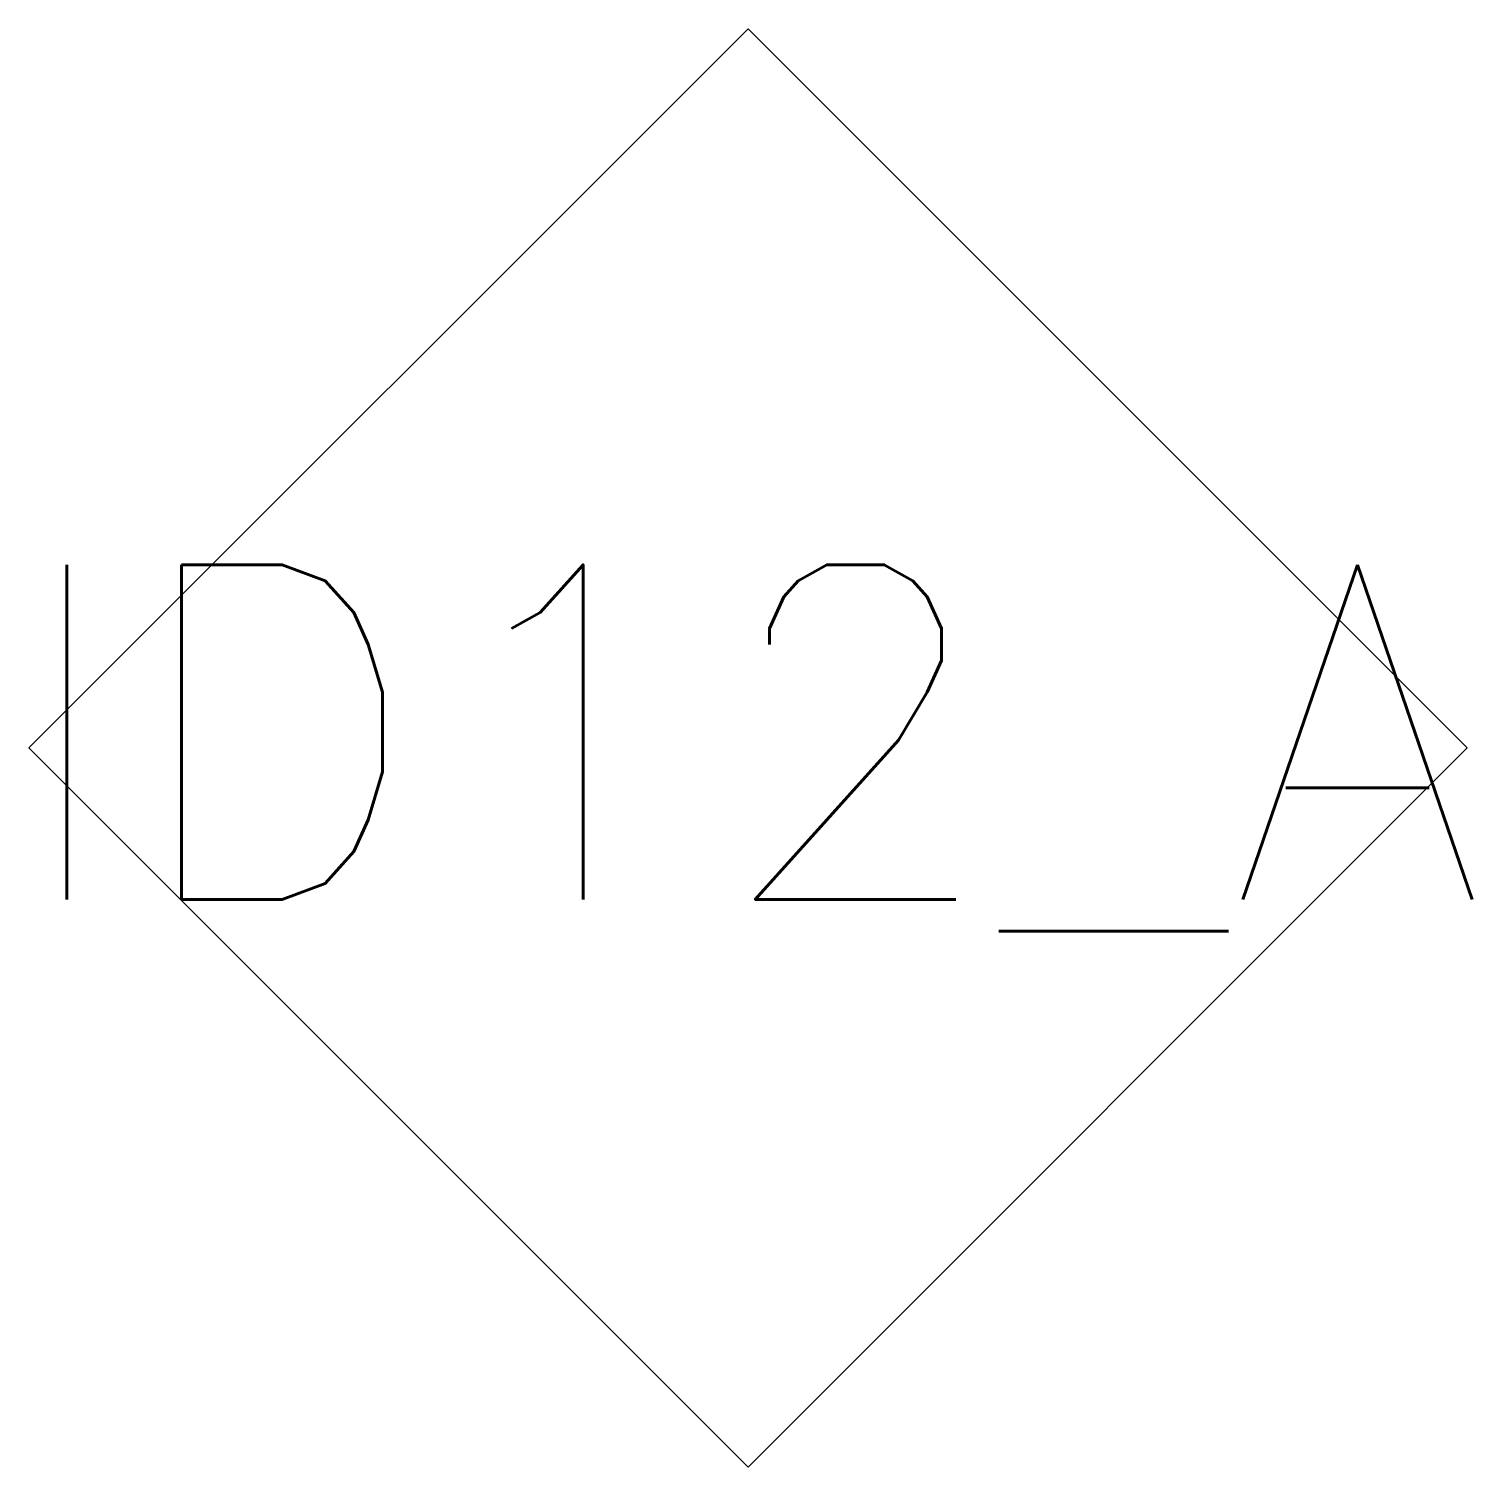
# Model space of a CAD drawing. Header units: millimetres. Extents: x 8.06 to 8.923, y -0.556 to 0.304.
import ezdxf
from ezdxf.enums import TextEntityAlignment as Align

# ---------------------------------------------------------------- set-up
doc = ezdxf.new("R2010")
doc.units = ezdxf.units.MM
doc.header["$LTSCALE"] = 10
doc.styles.add('r80', font='romans.shx')

msp = doc.modelspace()

# ---------------------------------------------------------------- linework, layer by layer
msp.add_lwpolyline([(8.48973, -0.55626), (8.91965, -0.12634), (8.48973, 0.30358), (8.0598, -0.12634)], close=True)

# ---------------------------------------------------------------- texts
at = {"color": 3, "style": 'r80'}
msp.add_attdef('ID12_A', text='', height=0.2, dxfattribs=at).set_placement((8.4897, -0.12636), align=Align.MIDDLE)

doc.saveas('drawing.dxf')
